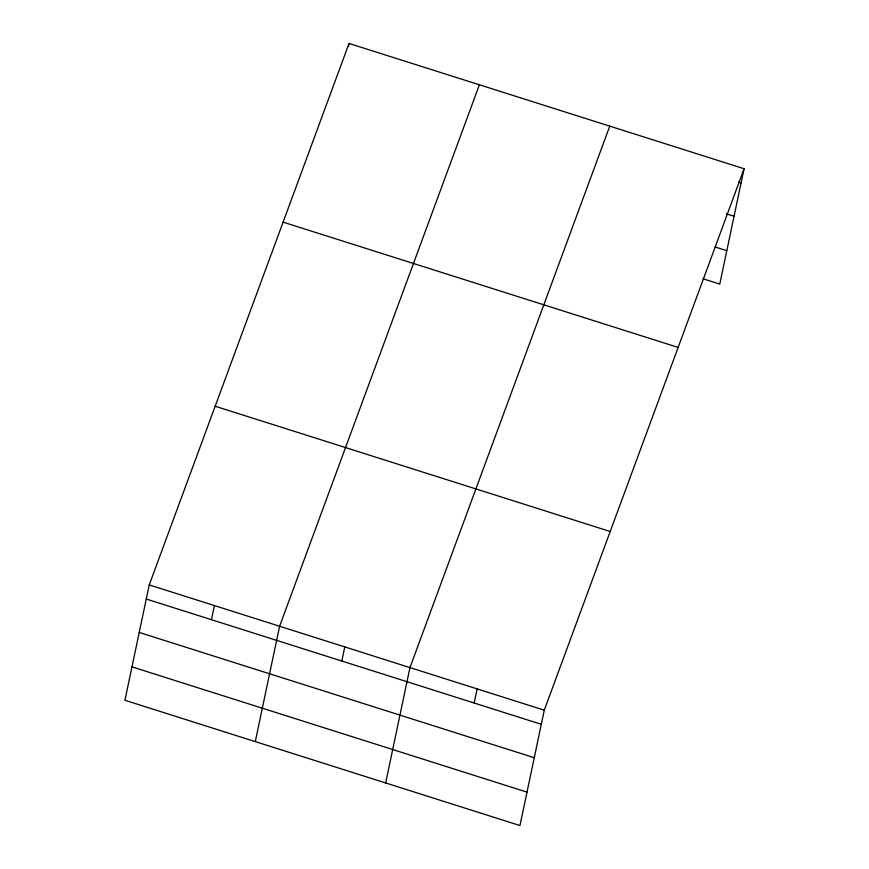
<?xml version="1.0" encoding="UTF-8"?>
<svg xmlns="http://www.w3.org/2000/svg" width="869" height="869" viewBox="0 0 869 869"><rect width="100%" height="100%" fill="white"/><g stroke="black" fill="none" stroke-linecap="round" stroke-linejoin="round"><path stroke-width="1.3" d="M149.24 584.913L124.93 700.273L519.966 825.55L544.276 710.19L744.07 168.727L349.034 43.45L149.24 584.913L544.276 710.19M211.449 619.695L214.415 605.584M348.491 46.014L349.034 43.45M255.29 741.615L279.601 626.256L479.395 84.793M341.81 661.037L344.787 646.927M385.651 782.958L409.962 667.598L609.756 126.135M474.148 702.999L477.124 688.9M744.07 168.727L719.76 284.087L702.978 278.764M738.52 182.012L741.094 182.838M726.31 213.785L734.055 216.251M715.176 246.981L726.799 250.674M283.098 222.138L678.135 347.415M215.175 406.236L610.212 531.513M146.264 599.023L541.3 724.301M139.225 632.436L534.261 757.714M131.969 666.86L527.005 792.137"/></g></svg>
